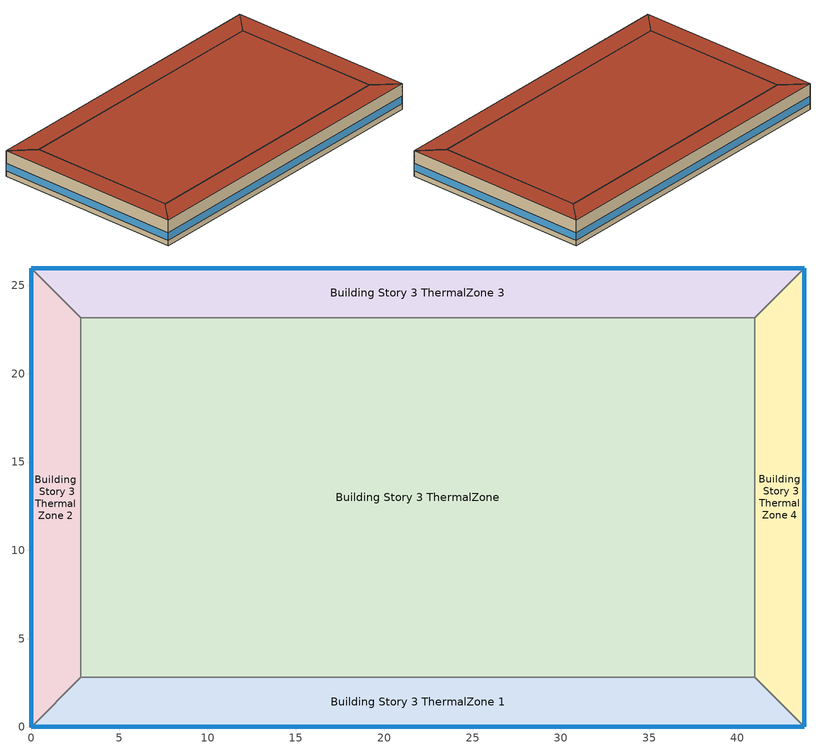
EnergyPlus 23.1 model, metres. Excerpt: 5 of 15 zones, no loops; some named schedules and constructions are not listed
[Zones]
Building Story 3 ThermalZone
 floor adiabatic (Typical Interior Ceiling): 40.97,2.83 2.83,2.83 2.83,23.16 40.97,23.16 z7.2
 wall adiabatic (Typical Interior Wall): 2.83,2.83 40.97,2.83 40.97,23.16 2.83,23.16 2.83,2.83 z7.2:10.8
 roof outside (Typical IEAD Roof R-31.25): 40.97,23.16 2.83,23.16 2.83,2.83 40.97,2.83 z10.8
Building Story 3 ThermalZone 1
 floor adiabatic (Typical Interior Ceiling): 43.79,0 0,0 2.83,2.83 40.97,2.83 z7.2
 wall outside (Typical Insulated Steel Framed Exterior Wall R-20.41): 0,0 43.79,0 z7.2:10.8
 wall adiabatic (Typical Interior Wall): 43.79,0 40.97,2.83 2.83,2.83 0,0 z7.2:10.8
 window (U 0.48 SHGC 0.40 Dbl Ref-D Clr 6mm/13mm): 0.03,0 43.77,0 z7.96:9.04
 roof outside (Typical IEAD Roof R-31.25): 40.97,2.83 2.83,2.83 0,0 43.79,0 z10.8
Building Story 3 ThermalZone 2
 floor adiabatic (Typical Interior Ceiling): 0,0 0,25.99 2.83,23.16 2.83,2.83 z7.2
 wall outside (Typical Insulated Steel Framed Exterior Wall R-20.41): 0,25.99 0,0 z7.2:10.8
 wall adiabatic (Typical Interior Wall): 0,0 2.83,2.83 2.83,23.16 0,25.99 z7.2:10.8
 window (U 0.48 SHGC 0.40 Dbl Ref-D Clr 6mm/13mm): 0,25.96 0,0.03 z7.96:9.04
 roof outside (Typical IEAD Roof R-31.25): 2.83,2.83 2.83,23.16 0,25.99 0,0 z10.8
Building Story 3 ThermalZone 3
 floor adiabatic (Typical Interior Ceiling): 0,25.99 43.79,25.99 40.97,23.16 2.83,23.16 z7.2
 wall outside (Typical Insulated Steel Framed Exterior Wall R-20.41): 43.79,25.99 0,25.99 z7.2:10.8
 wall adiabatic (Typical Interior Wall): 0,25.99 2.83,23.16 40.97,23.16 43.79,25.99 z7.2:10.8
 window (U 0.48 SHGC 0.40 Dbl Ref-D Clr 6mm/13mm): 43.77,25.99 0.03,25.99 z7.96:9.04
 roof outside (Typical IEAD Roof R-31.25): 2.83,23.16 40.97,23.16 43.79,25.99 0,25.99 z10.8
Building Story 3 ThermalZone 4
 floor adiabatic (Typical Interior Ceiling): 43.79,25.99 43.79,0 40.97,2.83 40.97,23.16 z7.2
 wall outside (Typical Insulated Steel Framed Exterior Wall R-20.41): 43.79,0 43.79,25.99 z7.2:10.8
 wall adiabatic (Typical Interior Wall): 43.79,25.99 40.97,23.16 40.97,2.83 43.79,0 z7.2:10.8
 window (U 0.48 SHGC 0.40 Dbl Ref-D Clr 6mm/13mm): 43.79,0.03 43.79,25.96 z7.96:9.04
 roof outside (Typical IEAD Roof R-31.25): 40.97,23.16 40.97,2.83 43.79,0 43.79,25.99 z10.8
[Schedule:Week:Daily]
SchoolSecondary BLDG_LIGHT_LOBBYFLR1_SCH_2013 Week Rule - Jan2-Jun25: SchoolSecondary BLDG_LIGHT_LOBBYFLR1_SCH_2013 Wknd Day, SchoolSecondary BLDG_LIGHT_LOBBYFLR1_SCH_2013 Wkdy Day, SchoolSecondary BLDG_LIGHT_LOBBYFLR1_SCH_2013 Wkdy Day, SchoolSecondary BLDG_LIGHT_LOBBYFLR1_SCH_2013 Wkdy Day, SchoolSecondary BLDG_LIGHT_LOBBYFLR1_SCH_2013 Wkdy Day, SchoolSecondary BLDG_LIGHT_LOBBYFLR1_SCH_2013 Wkdy Day, SchoolSecondary BLDG_LIGHT_LOBBYFLR1_SCH_2013 Wknd Day, SchoolSecondary BLDG_LIGHT_LOBBYFLR1_SCH_2013 Default, SchoolSecondary BLDG_LIGHT_LOBBYFLR1_SCH_2013 Summer Design Day, SchoolSecondary BLDG_LIGHT_LOBBYFLR1_SCH_2013 Winter Design Day, SchoolSecondary BLDG_LIGHT_LOBBYFLR1_SCH_2013 Default, SchoolSecondary BLDG_LIGHT_LOBBYFLR1_SCH_2013 Default
SchoolSecondary BLDG_LIGHT_LOBBYFLR1_SCH_2013 Week Rule - Jun26-Jul2: SchoolSecondary BLDG_LIGHT_LOBBYFLR1_SCH_2013 Wknd Day, SchoolSecondary BLDG_LIGHT_LOBBYFLR1_SCH_2013 Wkdy Day, SchoolSecondary BLDG_LIGHT_LOBBYFLR1_SCH_2013 Wkdy Day, SchoolSecondary BLDG_LIGHT_LOBBYFLR1_SCH_2013 Wkdy Day, SchoolSecondary BLDG_LIGHT_LOBBYFLR1_SCH_2013 Wkdy Day, SchoolSecondary BLDG_LIGHT_LOBBYFLR1_SCH_2013 Wkdy Day 1, SchoolSecondary BLDG_LIGHT_LOBBYFLR1_SCH_2013 Wknd Day 1, SchoolSecondary BLDG_LIGHT_LOBBYFLR1_SCH_2013 Default, SchoolSecondary BLDG_LIGHT_LOBBYFLR1_SCH_2013 Summer Design Day, SchoolSecondary BLDG_LIGHT_LOBBYFLR1_SCH_2013 Winter Design Day, SchoolSecondary BLDG_LIGHT_LOBBYFLR1_SCH_2013 Default, SchoolSecondary BLDG_LIGHT_LOBBYFLR1_SCH_2013 Default
SchoolSecondary BLDG_LIGHT_LOBBYFLR1_SCH_2013 Week Rule - Jul3-Aug27: SchoolSecondary BLDG_LIGHT_LOBBYFLR1_SCH_2013 Wknd Day 1, SchoolSecondary BLDG_LIGHT_LOBBYFLR1_SCH_2013 Wkdy Day 1, SchoolSecondary BLDG_LIGHT_LOBBYFLR1_SCH_2013 Wkdy Day 1, SchoolSecondary BLDG_LIGHT_LOBBYFLR1_SCH_2013 Wkdy Day 1, SchoolSecondary BLDG_LIGHT_LOBBYFLR1_SCH_2013 Wkdy Day 1, SchoolSecondary BLDG_LIGHT_LOBBYFLR1_SCH_2013 Wkdy Day 1, SchoolSecondary BLDG_LIGHT_LOBBYFLR1_SCH_2013 Wknd Day 1, SchoolSecondary BLDG_LIGHT_LOBBYFLR1_SCH_2013 Default, SchoolSecondary BLDG_LIGHT_LOBBYFLR1_SCH_2013 Summer Design Day, SchoolSecondary BLDG_LIGHT_LOBBYFLR1_SCH_2013 Winter Design Day, SchoolSecondary BLDG_LIGHT_LOBBYFLR1_SCH_2013 Default, SchoolSecondary BLDG_LIGHT_LOBBYFLR1_SCH_2013 Default
SchoolSecondary BLDG_LIGHT_LOBBYFLR1_SCH_2013 Week Rule - Aug28-Sep3: SchoolSecondary BLDG_LIGHT_LOBBYFLR1_SCH_2013 Wknd Day 1, SchoolSecondary BLDG_LIGHT_LOBBYFLR1_SCH_2013 Wkdy Day 1, SchoolSecondary BLDG_LIGHT_LOBBYFLR1_SCH_2013 Wkdy Day 1, SchoolSecondary BLDG_LIGHT_LOBBYFLR1_SCH_2013 Wkdy Day 1, SchoolSecondary BLDG_LIGHT_LOBBYFLR1_SCH_2013 Wkdy Day 2, SchoolSecondary BLDG_LIGHT_LOBBYFLR1_SCH_2013 Wkdy Day 2, SchoolSecondary BLDG_LIGHT_LOBBYFLR1_SCH_2013 Default, SchoolSecondary BLDG_LIGHT_LOBBYFLR1_SCH_2013 Default, SchoolSecondary BLDG_LIGHT_LOBBYFLR1_SCH_2013 Summer Design Day, SchoolSecondary BLDG_LIGHT_LOBBYFLR1_SCH_2013 Winter Design Day, SchoolSecondary BLDG_LIGHT_LOBBYFLR1_SCH_2013 Default, SchoolSecondary BLDG_LIGHT_LOBBYFLR1_SCH_2013 Default
SchoolSecondary BLDG_LIGHT_LOBBYFLR1_SCH_2013 Week Rule - Sep4-Dec31: SchoolSecondary BLDG_LIGHT_LOBBYFLR1_SCH_2013 Default, SchoolSecondary BLDG_LIGHT_LOBBYFLR1_SCH_2013 Wkdy Day 2, SchoolSecondary BLDG_LIGHT_LOBBYFLR1_SCH_2013 Wkdy Day 2, SchoolSecondary BLDG_LIGHT_LOBBYFLR1_SCH_2013 Wkdy Day 2, SchoolSecondary BLDG_LIGHT_LOBBYFLR1_SCH_2013 Wkdy Day 2, SchoolSecondary BLDG_LIGHT_LOBBYFLR1_SCH_2013 Wkdy Day 2, SchoolSecondary BLDG_LIGHT_LOBBYFLR1_SCH_2013 Default, SchoolSecondary BLDG_LIGHT_LOBBYFLR1_SCH_2013 Default, SchoolSecondary BLDG_LIGHT_LOBBYFLR1_SCH_2013 Summer Design Day, SchoolSecondary BLDG_LIGHT_LOBBYFLR1_SCH_2013 Winter Design Day, SchoolSecondary BLDG_LIGHT_LOBBYFLR1_SCH_2013 Default, SchoolSecondary BLDG_LIGHT_LOBBYFLR1_SCH_2013 Default
SchoolSecondary BLDG_LIGHT_MECHANICAL_SCH_2013 Week Rule - Jan1-Jan1: SchoolSecondary BLDG_LIGHT_MECHANICAL_SCH_2013 Wknd Day, SchoolSecondary BLDG_LIGHT_MECHANICAL_SCH_2013 Wknd Day, SchoolSecondary BLDG_LIGHT_MECHANICAL_SCH_2013 Wknd Day, SchoolSecondary BLDG_LIGHT_MECHANICAL_SCH_2013 Wknd Day, SchoolSecondary BLDG_LIGHT_MECHANICAL_SCH_2013 Wknd Day, SchoolSecondary BLDG_LIGHT_MECHANICAL_SCH_2013 Wknd Day, SchoolSecondary BLDG_LIGHT_MECHANICAL_SCH_2013 Wknd Day, SchoolSecondary BLDG_LIGHT_MECHANICAL_SCH_2013 Default, SchoolSecondary BLDG_LIGHT_MECHANICAL_SCH_2013 Summer Design Day, SchoolSecondary BLDG_LIGHT_MECHANICAL_SCH_2013 Winter Design Day, SchoolSecondary BLDG_LIGHT_MECHANICAL_SCH_2013 Default, SchoolSecondary BLDG_LIGHT_MECHANICAL_SCH_2013 Default
SchoolSecondary BLDG_LIGHT_MECHANICAL_SCH_2013 Week Rule - Jan2-Jun25: SchoolSecondary BLDG_LIGHT_MECHANICAL_SCH_2013 Wknd Day, SchoolSecondary BLDG_LIGHT_MECHANICAL_SCH_2013 Wkdy Day, SchoolSecondary BLDG_LIGHT_MECHANICAL_SCH_2013 Wkdy Day, SchoolSecondary BLDG_LIGHT_MECHANICAL_SCH_2013 Wkdy Day, SchoolSecondary BLDG_LIGHT_MECHANICAL_SCH_2013 Wkdy Day, SchoolSecondary BLDG_LIGHT_MECHANICAL_SCH_2013 Wkdy Day, SchoolSecondary BLDG_LIGHT_MECHANICAL_SCH_2013 Wknd Day, SchoolSecondary BLDG_LIGHT_MECHANICAL_SCH_2013 Default, SchoolSecondary BLDG_LIGHT_MECHANICAL_SCH_2013 Summer Design Day, SchoolSecondary BLDG_LIGHT_MECHANICAL_SCH_2013 Winter Design Day, SchoolSecondary BLDG_LIGHT_MECHANICAL_SCH_2013 Default, SchoolSecondary BLDG_LIGHT_MECHANICAL_SCH_2013 Default
SchoolSecondary BLDG_LIGHT_MECHANICAL_SCH_2013 Week Rule - Jun26-Jul2: SchoolSecondary BLDG_LIGHT_MECHANICAL_SCH_2013 Wknd Day, SchoolSecondary BLDG_LIGHT_MECHANICAL_SCH_2013 Wkdy Day, SchoolSecondary BLDG_LIGHT_MECHANICAL_SCH_2013 Wkdy Day, SchoolSecondary BLDG_LIGHT_MECHANICAL_SCH_2013 Wkdy Day, SchoolSecondary BLDG_LIGHT_MECHANICAL_SCH_2013 Wkdy Day, SchoolSecondary BLDG_LIGHT_MECHANICAL_SCH_2013 Wkdy Day 1, SchoolSecondary BLDG_LIGHT_MECHANICAL_SCH_2013 Wknd Day 1, SchoolSecondary BLDG_LIGHT_MECHANICAL_SCH_2013 Default, SchoolSecondary BLDG_LIGHT_MECHANICAL_SCH_2013 Summer Design Day, SchoolSecondary BLDG_LIGHT_MECHANICAL_SCH_2013 Winter Design Day, SchoolSecondary BLDG_LIGHT_MECHANICAL_SCH_2013 Default, SchoolSecondary BLDG_LIGHT_MECHANICAL_SCH_2013 Default
SchoolSecondary BLDG_LIGHT_MECHANICAL_SCH_2013 Week Rule - Jul3-Aug27: SchoolSecondary BLDG_LIGHT_MECHANICAL_SCH_2013 Wknd Day 1, SchoolSecondary BLDG_LIGHT_MECHANICAL_SCH_2013 Wkdy Day 1, SchoolSecondary BLDG_LIGHT_MECHANICAL_SCH_2013 Wkdy Day 1, SchoolSecondary BLDG_LIGHT_MECHANICAL_SCH_2013 Wkdy Day 1, SchoolSecondary BLDG_LIGHT_MECHANICAL_SCH_2013 Wkdy Day 1, SchoolSecondary BLDG_LIGHT_MECHANICAL_SCH_2013 Wkdy Day 1, SchoolSecondary BLDG_LIGHT_MECHANICAL_SCH_2013 Wknd Day 1, SchoolSecondary BLDG_LIGHT_MECHANICAL_SCH_2013 Default, SchoolSecondary BLDG_LIGHT_MECHANICAL_SCH_2013 Summer Design Day, SchoolSecondary BLDG_LIGHT_MECHANICAL_SCH_2013 Winter Design Day, SchoolSecondary BLDG_LIGHT_MECHANICAL_SCH_2013 Default, SchoolSecondary BLDG_LIGHT_MECHANICAL_SCH_2013 Default
SchoolSecondary BLDG_LIGHT_MECHANICAL_SCH_2013 Week Rule - Aug28-Sep3: SchoolSecondary BLDG_LIGHT_MECHANICAL_SCH_2013 Wknd Day 1, SchoolSecondary BLDG_LIGHT_MECHANICAL_SCH_2013 Wkdy Day 1, SchoolSecondary BLDG_LIGHT_MECHANICAL_SCH_2013 Wkdy Day 1, SchoolSecondary BLDG_LIGHT_MECHANICAL_SCH_2013 Wkdy Day 1, SchoolSecondary BLDG_LIGHT_MECHANICAL_SCH_2013 Wkdy Day 2, SchoolSecondary BLDG_LIGHT_MECHANICAL_SCH_2013 Wkdy Day 2, SchoolSecondary BLDG_LIGHT_MECHANICAL_SCH_2013 Default, SchoolSecondary BLDG_LIGHT_MECHANICAL_SCH_2013 Default, SchoolSecondary BLDG_LIGHT_MECHANICAL_SCH_2013 Summer Design Day, SchoolSecondary BLDG_LIGHT_MECHANICAL_SCH_2013 Winter Design Day, SchoolSecondary BLDG_LIGHT_MECHANICAL_SCH_2013 Default, SchoolSecondary BLDG_LIGHT_MECHANICAL_SCH_2013 Default
SchoolSecondary BLDG_LIGHT_MECHANICAL_SCH_2013 Week Rule - Sep4-Dec31: SchoolSecondary BLDG_LIGHT_MECHANICAL_SCH_2013 Default, SchoolSecondary BLDG_LIGHT_MECHANICAL_SCH_2013 Wkdy Day 2, SchoolSecondary BLDG_LIGHT_MECHANICAL_SCH_2013 Wkdy Day 2, SchoolSecondary BLDG_LIGHT_MECHANICAL_SCH_2013 Wkdy Day 2, SchoolSecondary BLDG_LIGHT_MECHANICAL_SCH_2013 Wkdy Day 2, SchoolSecondary BLDG_LIGHT_MECHANICAL_SCH_2013 Wkdy Day 2, SchoolSecondary BLDG_LIGHT_MECHANICAL_SCH_2013 Default, SchoolSecondary BLDG_LIGHT_MECHANICAL_SCH_2013 Default, SchoolSecondary BLDG_LIGHT_MECHANICAL_SCH_2013 Summer Design Day, SchoolSecondary BLDG_LIGHT_MECHANICAL_SCH_2013 Winter Design Day, SchoolSecondary BLDG_LIGHT_MECHANICAL_SCH_2013 Default, SchoolSecondary BLDG_LIGHT_MECHANICAL_SCH_2013 Default
SchoolSecondary BLDG_LIGHT_OFFICE_SCH_2013 Week Rule - Jan1-Jan1: SchoolSecondary BLDG_LIGHT_OFFICE_SCH_2013 Wknd Day, SchoolSecondary BLDG_LIGHT_OFFICE_SCH_2013 Wknd Day, SchoolSecondary BLDG_LIGHT_OFFICE_SCH_2013 Wknd Day, SchoolSecondary BLDG_LIGHT_OFFICE_SCH_2013 Wknd Day, SchoolSecondary BLDG_LIGHT_OFFICE_SCH_2013 Wknd Day, SchoolSecondary BLDG_LIGHT_OFFICE_SCH_2013 Wknd Day, SchoolSecondary BLDG_LIGHT_OFFICE_SCH_2013 Wknd Day, SchoolSecondary BLDG_LIGHT_OFFICE_SCH_2013 Default, SchoolSecondary BLDG_LIGHT_OFFICE_SCH_2013 Summer Design Day, SchoolSecondary BLDG_LIGHT_OFFICE_SCH_2013 Winter Design Day, SchoolSecondary BLDG_LIGHT_OFFICE_SCH_2013 Default, SchoolSecondary BLDG_LIGHT_OFFICE_SCH_2013 Default
SchoolSecondary BLDG_LIGHT_OFFICE_SCH_2013 Week Rule - Jan2-Jun25: SchoolSecondary BLDG_LIGHT_OFFICE_SCH_2013 Wknd Day, SchoolSecondary BLDG_LIGHT_OFFICE_SCH_2013 Wkdy Day, SchoolSecondary BLDG_LIGHT_OFFICE_SCH_2013 Wkdy Day, SchoolSecondary BLDG_LIGHT_OFFICE_SCH_2013 Wkdy Day, SchoolSecondary BLDG_LIGHT_OFFICE_SCH_2013 Wkdy Day, SchoolSecondary BLDG_LIGHT_OFFICE_SCH_2013 Wkdy Day, SchoolSecondary BLDG_LIGHT_OFFICE_SCH_2013 Wknd Day, SchoolSecondary BLDG_LIGHT_OFFICE_SCH_2013 Default, SchoolSecondary BLDG_LIGHT_OFFICE_SCH_2013 Summer Design Day, SchoolSecondary BLDG_LIGHT_OFFICE_SCH_2013 Winter Design Day, SchoolSecondary BLDG_LIGHT_OFFICE_SCH_2013 Default, SchoolSecondary BLDG_LIGHT_OFFICE_SCH_2013 Default
SchoolSecondary BLDG_LIGHT_OFFICE_SCH_2013 Week Rule - Jun26-Jul2: SchoolSecondary BLDG_LIGHT_OFFICE_SCH_2013 Wknd Day, SchoolSecondary BLDG_LIGHT_OFFICE_SCH_2013 Wkdy Day, SchoolSecondary BLDG_LIGHT_OFFICE_SCH_2013 Wkdy Day, SchoolSecondary BLDG_LIGHT_OFFICE_SCH_2013 Wkdy Day, SchoolSecondary BLDG_LIGHT_OFFICE_SCH_2013 Wkdy Day, SchoolSecondary BLDG_LIGHT_OFFICE_SCH_2013 Wkdy Day 1, SchoolSecondary BLDG_LIGHT_OFFICE_SCH_2013 Wknd Day 1, SchoolSecondary BLDG_LIGHT_OFFICE_SCH_2013 Default, SchoolSecondary BLDG_LIGHT_OFFICE_SCH_2013 Summer Design Day, SchoolSecondary BLDG_LIGHT_OFFICE_SCH_2013 Winter Design Day, SchoolSecondary BLDG_LIGHT_OFFICE_SCH_2013 Default, SchoolSecondary BLDG_LIGHT_OFFICE_SCH_2013 Default
SchoolSecondary BLDG_LIGHT_OFFICE_SCH_2013 Week Rule - Jul3-Aug27: SchoolSecondary BLDG_LIGHT_OFFICE_SCH_2013 Wknd Day 1, SchoolSecondary BLDG_LIGHT_OFFICE_SCH_2013 Wkdy Day 1, SchoolSecondary BLDG_LIGHT_OFFICE_SCH_2013 Wkdy Day 1, SchoolSecondary BLDG_LIGHT_OFFICE_SCH_2013 Wkdy Day 1, SchoolSecondary BLDG_LIGHT_OFFICE_SCH_2013 Wkdy Day 1, SchoolSecondary BLDG_LIGHT_OFFICE_SCH_2013 Wkdy Day 1, SchoolSecondary BLDG_LIGHT_OFFICE_SCH_2013 Wknd Day 1, SchoolSecondary BLDG_LIGHT_OFFICE_SCH_2013 Default, SchoolSecondary BLDG_LIGHT_OFFICE_SCH_2013 Summer Design Day, SchoolSecondary BLDG_LIGHT_OFFICE_SCH_2013 Winter Design Day, SchoolSecondary BLDG_LIGHT_OFFICE_SCH_2013 Default, SchoolSecondary BLDG_LIGHT_OFFICE_SCH_2013 Default
SchoolSecondary BLDG_LIGHT_OFFICE_SCH_2013 Week Rule - Aug28-Sep3: SchoolSecondary BLDG_LIGHT_OFFICE_SCH_2013 Wknd Day 1, SchoolSecondary BLDG_LIGHT_OFFICE_SCH_2013 Wkdy Day 1, SchoolSecondary BLDG_LIGHT_OFFICE_SCH_2013 Wkdy Day 1, SchoolSecondary BLDG_LIGHT_OFFICE_SCH_2013 Wkdy Day 1, SchoolSecondary BLDG_LIGHT_OFFICE_SCH_2013 Wkdy Day 2, SchoolSecondary BLDG_LIGHT_OFFICE_SCH_2013 Wkdy Day 2, SchoolSecondary BLDG_LIGHT_OFFICE_SCH_2013 Default, SchoolSecondary BLDG_LIGHT_OFFICE_SCH_2013 Default, SchoolSecondary BLDG_LIGHT_OFFICE_SCH_2013 Summer Design Day, SchoolSecondary BLDG_LIGHT_OFFICE_SCH_2013 Winter Design Day, SchoolSecondary BLDG_LIGHT_OFFICE_SCH_2013 Default, SchoolSecondary BLDG_LIGHT_OFFICE_SCH_2013 Default
SchoolSecondary BLDG_LIGHT_OFFICE_SCH_2013 Week Rule - Sep4-Dec31: SchoolSecondary BLDG_LIGHT_OFFICE_SCH_2013 Default, SchoolSecondary BLDG_LIGHT_OFFICE_SCH_2013 Wkdy Day 2, SchoolSecondary BLDG_LIGHT_OFFICE_SCH_2013 Wkdy Day 2, SchoolSecondary BLDG_LIGHT_OFFICE_SCH_2013 Wkdy Day 2, SchoolSecondary BLDG_LIGHT_OFFICE_SCH_2013 Wkdy Day 2, SchoolSecondary BLDG_LIGHT_OFFICE_SCH_2013 Wkdy Day 2, SchoolSecondary BLDG_LIGHT_OFFICE_SCH_2013 Default, SchoolSecondary BLDG_LIGHT_OFFICE_SCH_2013 Default, SchoolSecondary BLDG_LIGHT_OFFICE_SCH_2013 Summer Design Day, SchoolSecondary BLDG_LIGHT_OFFICE_SCH_2013 Winter Design Day, SchoolSecondary BLDG_LIGHT_OFFICE_SCH_2013 Default, SchoolSecondary BLDG_LIGHT_OFFICE_SCH_2013 Default
SchoolSecondary BLDG_LIGHT_BATH_SCH_2013 Week Rule - Jan1-Jan1: SchoolSecondary BLDG_LIGHT_BATH_SCH_2013 Wknd Day, SchoolSecondary BLDG_LIGHT_BATH_SCH_2013 Wknd Day, SchoolSecondary BLDG_LIGHT_BATH_SCH_2013 Wknd Day, SchoolSecondary BLDG_LIGHT_BATH_SCH_2013 Wknd Day, SchoolSecondary BLDG_LIGHT_BATH_SCH_2013 Wknd Day, SchoolSecondary BLDG_LIGHT_BATH_SCH_2013 Wknd Day, SchoolSecondary BLDG_LIGHT_BATH_SCH_2013 Wknd Day, SchoolSecondary BLDG_LIGHT_BATH_SCH_2013 Default, SchoolSecondary BLDG_LIGHT_BATH_SCH_2013 Summer Design Day, SchoolSecondary BLDG_LIGHT_BATH_SCH_2013 Winter Design Day, SchoolSecondary BLDG_LIGHT_BATH_SCH_2013 Default, SchoolSecondary BLDG_LIGHT_BATH_SCH_2013 Default
SchoolSecondary BLDG_LIGHT_BATH_SCH_2013 Week Rule - Jan2-Jun25: SchoolSecondary BLDG_LIGHT_BATH_SCH_2013 Wknd Day, SchoolSecondary BLDG_LIGHT_BATH_SCH_2013 Wkdy Day, SchoolSecondary BLDG_LIGHT_BATH_SCH_2013 Wkdy Day, SchoolSecondary BLDG_LIGHT_BATH_SCH_2013 Wkdy Day, SchoolSecondary BLDG_LIGHT_BATH_SCH_2013 Wkdy Day, SchoolSecondary BLDG_LIGHT_BATH_SCH_2013 Wkdy Day, SchoolSecondary BLDG_LIGHT_BATH_SCH_2013 Wknd Day, SchoolSecondary BLDG_LIGHT_BATH_SCH_2013 Default, SchoolSecondary BLDG_LIGHT_BATH_SCH_2013 Summer Design Day, SchoolSecondary BLDG_LIGHT_BATH_SCH_2013 Winter Design Day, SchoolSecondary BLDG_LIGHT_BATH_SCH_2013 Default, SchoolSecondary BLDG_LIGHT_BATH_SCH_2013 Default
SchoolSecondary BLDG_LIGHT_BATH_SCH_2013 Week Rule - Jun26-Jul2: SchoolSecondary BLDG_LIGHT_BATH_SCH_2013 Wknd Day, SchoolSecondary BLDG_LIGHT_BATH_SCH_2013 Wkdy Day, SchoolSecondary BLDG_LIGHT_BATH_SCH_2013 Wkdy Day, SchoolSecondary BLDG_LIGHT_BATH_SCH_2013 Wkdy Day, SchoolSecondary BLDG_LIGHT_BATH_SCH_2013 Wkdy Day, SchoolSecondary BLDG_LIGHT_BATH_SCH_2013 Wkdy Day 1, SchoolSecondary BLDG_LIGHT_BATH_SCH_2013 Wknd Day 1, SchoolSecondary BLDG_LIGHT_BATH_SCH_2013 Default, SchoolSecondary BLDG_LIGHT_BATH_SCH_2013 Summer Design Day, SchoolSecondary BLDG_LIGHT_BATH_SCH_2013 Winter Design Day, SchoolSecondary BLDG_LIGHT_BATH_SCH_2013 Default, SchoolSecondary BLDG_LIGHT_BATH_SCH_2013 Default
SchoolSecondary BLDG_LIGHT_BATH_SCH_2013 Week Rule - Jul3-Aug27: SchoolSecondary BLDG_LIGHT_BATH_SCH_2013 Wknd Day 1, SchoolSecondary BLDG_LIGHT_BATH_SCH_2013 Wkdy Day 1, SchoolSecondary BLDG_LIGHT_BATH_SCH_2013 Wkdy Day 1, SchoolSecondary BLDG_LIGHT_BATH_SCH_2013 Wkdy Day 1, SchoolSecondary BLDG_LIGHT_BATH_SCH_2013 Wkdy Day 1, SchoolSecondary BLDG_LIGHT_BATH_SCH_2013 Wkdy Day 1, SchoolSecondary BLDG_LIGHT_BATH_SCH_2013 Wknd Day 1, SchoolSecondary BLDG_LIGHT_BATH_SCH_2013 Default, SchoolSecondary BLDG_LIGHT_BATH_SCH_2013 Summer Design Day, SchoolSecondary BLDG_LIGHT_BATH_SCH_2013 Winter Design Day, SchoolSecondary BLDG_LIGHT_BATH_SCH_2013 Default, SchoolSecondary BLDG_LIGHT_BATH_SCH_2013 Default
SchoolSecondary BLDG_LIGHT_BATH_SCH_2013 Week Rule - Aug28-Sep3: SchoolSecondary BLDG_LIGHT_BATH_SCH_2013 Wknd Day 1, SchoolSecondary BLDG_LIGHT_BATH_SCH_2013 Wkdy Day 1, SchoolSecondary BLDG_LIGHT_BATH_SCH_2013 Wkdy Day 1, SchoolSecondary BLDG_LIGHT_BATH_SCH_2013 Wkdy Day 1, SchoolSecondary BLDG_LIGHT_BATH_SCH_2013 Wkdy Day 2, SchoolSecondary BLDG_LIGHT_BATH_SCH_2013 Wkdy Day 2, SchoolSecondary BLDG_LIGHT_BATH_SCH_2013 Default, SchoolSecondary BLDG_LIGHT_BATH_SCH_2013 Default, SchoolSecondary BLDG_LIGHT_BATH_SCH_2013 Summer Design Day, SchoolSecondary BLDG_LIGHT_BATH_SCH_2013 Winter Design Day, SchoolSecondary BLDG_LIGHT_BATH_SCH_2013 Default, SchoolSecondary BLDG_LIGHT_BATH_SCH_2013 Default
SchoolSecondary BLDG_LIGHT_BATH_SCH_2013 Week Rule - Sep4-Dec31: SchoolSecondary BLDG_LIGHT_BATH_SCH_2013 Default, SchoolSecondary BLDG_LIGHT_BATH_SCH_2013 Wkdy Day 2, SchoolSecondary BLDG_LIGHT_BATH_SCH_2013 Wkdy Day 2, SchoolSecondary BLDG_LIGHT_BATH_SCH_2013 Wkdy Day 2, SchoolSecondary BLDG_LIGHT_BATH_SCH_2013 Wkdy Day 2, SchoolSecondary BLDG_LIGHT_BATH_SCH_2013 Wkdy Day 2, SchoolSecondary BLDG_LIGHT_BATH_SCH_2013 Default, SchoolSecondary BLDG_LIGHT_BATH_SCH_2013 Default, SchoolSecondary BLDG_LIGHT_BATH_SCH_2013 Summer Design Day, SchoolSecondary BLDG_LIGHT_BATH_SCH_2013 Winter Design Day, SchoolSecondary BLDG_LIGHT_BATH_SCH_2013 Default, SchoolSecondary BLDG_LIGHT_BATH_SCH_2013 Default
SchoolSecondary BLDG_OCC_SCH_Auditorium Week Rule - Jan1-Jan1: SchoolSecondary BLDG_OCC_SCH_Auditorium Wknd Day, SchoolSecondary BLDG_OCC_SCH_Auditorium Wknd Day, SchoolSecondary BLDG_OCC_SCH_Auditorium Wknd Day, SchoolSecondary BLDG_OCC_SCH_Auditorium Wknd Day, SchoolSecondary BLDG_OCC_SCH_Auditorium Wknd Day, SchoolSecondary BLDG_OCC_SCH_Auditorium Wknd Day, SchoolSecondary BLDG_OCC_SCH_Auditorium Wknd Day, SchoolSecondary BLDG_OCC_SCH_Auditorium Default, SchoolSecondary BLDG_OCC_SCH_Auditorium Summer Design Day, SchoolSecondary BLDG_OCC_SCH_Auditorium Winter Design Day, SchoolSecondary BLDG_OCC_SCH_Auditorium Default, SchoolSecondary BLDG_OCC_SCH_Auditorium Default
SchoolSecondary BLDG_OCC_SCH_Auditorium Week Rule - Jan2-Jun25: SchoolSecondary BLDG_OCC_SCH_Auditorium Wknd Day, SchoolSecondary BLDG_OCC_SCH_Auditorium Wkdy|SmrDsn Day, SchoolSecondary BLDG_OCC_SCH_Auditorium Wkdy|SmrDsn Day, SchoolSecondary BLDG_OCC_SCH_Auditorium Wkdy|SmrDsn Day, SchoolSecondary BLDG_OCC_SCH_Auditorium Wkdy|SmrDsn Day, SchoolSecondary BLDG_OCC_SCH_Auditorium Wkdy|SmrDsn Day, SchoolSecondary BLDG_OCC_SCH_Auditorium Wknd Day, SchoolSecondary BLDG_OCC_SCH_Auditorium Default, SchoolSecondary BLDG_OCC_SCH_Auditorium Summer Design Day, SchoolSecondary BLDG_OCC_SCH_Auditorium Winter Design Day, SchoolSecondary BLDG_OCC_SCH_Auditorium Default, SchoolSecondary BLDG_OCC_SCH_Auditorium Default
SchoolSecondary BLDG_OCC_SCH_Auditorium Week Rule - Jun26-Jul2: SchoolSecondary BLDG_OCC_SCH_Auditorium Wknd Day, SchoolSecondary BLDG_OCC_SCH_Auditorium Wkdy|SmrDsn Day, SchoolSecondary BLDG_OCC_SCH_Auditorium Wkdy|SmrDsn Day, SchoolSecondary BLDG_OCC_SCH_Auditorium Wkdy|SmrDsn Day, SchoolSecondary BLDG_OCC_SCH_Auditorium Wkdy|SmrDsn Day, SchoolSecondary BLDG_OCC_SCH_Auditorium Wkdy|SmrDsn Day 1, SchoolSecondary BLDG_OCC_SCH_Auditorium Wknd Day 1, SchoolSecondary BLDG_OCC_SCH_Auditorium Default, SchoolSecondary BLDG_OCC_SCH_Auditorium Summer Design Day, SchoolSecondary BLDG_OCC_SCH_Auditorium Winter Design Day, SchoolSecondary BLDG_OCC_SCH_Auditorium Default, SchoolSecondary BLDG_OCC_SCH_Auditorium Default
SchoolSecondary BLDG_OCC_SCH_Auditorium Week Rule - Jul3-Aug27: SchoolSecondary BLDG_OCC_SCH_Auditorium Wknd Day 1, SchoolSecondary BLDG_OCC_SCH_Auditorium Wkdy|SmrDsn Day 1, SchoolSecondary BLDG_OCC_SCH_Auditorium Wkdy|SmrDsn Day 1, SchoolSecondary BLDG_OCC_SCH_Auditorium Wkdy|SmrDsn Day 1, SchoolSecondary BLDG_OCC_SCH_Auditorium Wkdy|SmrDsn Day 1, SchoolSecondary BLDG_OCC_SCH_Auditorium Wkdy|SmrDsn Day 1, SchoolSecondary BLDG_OCC_SCH_Auditorium Wknd Day 1, SchoolSecondary BLDG_OCC_SCH_Auditorium Default, SchoolSecondary BLDG_OCC_SCH_Auditorium Summer Design Day, SchoolSecondary BLDG_OCC_SCH_Auditorium Winter Design Day, SchoolSecondary BLDG_OCC_SCH_Auditorium Default, SchoolSecondary BLDG_OCC_SCH_Auditorium Default
SchoolSecondary BLDG_OCC_SCH_Auditorium Week Rule - Aug28-Sep3: SchoolSecondary BLDG_OCC_SCH_Auditorium Wknd Day 1, SchoolSecondary BLDG_OCC_SCH_Auditorium Wkdy|SmrDsn Day 1, SchoolSecondary BLDG_OCC_SCH_Auditorium Wkdy|SmrDsn Day 1, SchoolSecondary BLDG_OCC_SCH_Auditorium Wkdy|SmrDsn Day 1, SchoolSecondary BLDG_OCC_SCH_Auditorium Wkdy|SmrDsn Day 2, SchoolSecondary BLDG_OCC_SCH_Auditorium Wkdy|SmrDsn Day 2, SchoolSecondary BLDG_OCC_SCH_Auditorium Default, SchoolSecondary BLDG_OCC_SCH_Auditorium Default, SchoolSecondary BLDG_OCC_SCH_Auditorium Summer Design Day, SchoolSecondary BLDG_OCC_SCH_Auditorium Winter Design Day, SchoolSecondary BLDG_OCC_SCH_Auditorium Default, SchoolSecondary BLDG_OCC_SCH_Auditorium Default
SchoolSecondary BLDG_OCC_SCH_Auditorium Week Rule - Sep4-Dec31: SchoolSecondary BLDG_OCC_SCH_Auditorium Default, SchoolSecondary BLDG_OCC_SCH_Auditorium Wkdy|SmrDsn Day 2, SchoolSecondary BLDG_OCC_SCH_Auditorium Wkdy|SmrDsn Day 2, SchoolSecondary BLDG_OCC_SCH_Auditorium Wkdy|SmrDsn Day 2, SchoolSecondary BLDG_OCC_SCH_Auditorium Wkdy|SmrDsn Day 2, SchoolSecondary BLDG_OCC_SCH_Auditorium Wkdy|SmrDsn Day 2, SchoolSecondary BLDG_OCC_SCH_Auditorium Default, SchoolSecondary BLDG_OCC_SCH_Auditorium Default, SchoolSecondary BLDG_OCC_SCH_Auditorium Summer Design Day, SchoolSecondary BLDG_OCC_SCH_Auditorium Winter Design Day, SchoolSecondary BLDG_OCC_SCH_Auditorium Default, SchoolSecondary BLDG_OCC_SCH_Auditorium Default
SchoolSecondary ACTIVITY_SCH Week Rule - Jan1-Dec31: SchoolSecondary ACTIVITY_SCH Default, SchoolSecondary ACTIVITY_SCH Default, SchoolSecondary ACTIVITY_SCH Default, SchoolSecondary ACTIVITY_SCH Default, SchoolSecondary ACTIVITY_SCH Default, SchoolSecondary ACTIVITY_SCH Default, SchoolSecondary ACTIVITY_SCH Default, SchoolSecondary ACTIVITY_SCH Default, SchoolSecondary ACTIVITY_SCH Summer Design Day, SchoolSecondary ACTIVITY_SCH Winter Design Day, SchoolSecondary ACTIVITY_SCH Default, SchoolSecondary ACTIVITY_SCH Default
SchoolSecondary BLDG_OCC_SCH_Cafeteria Week Rule - Jan1-Jan1: SchoolSecondary BLDG_OCC_SCH_Cafeteria Wknd Day, SchoolSecondary BLDG_OCC_SCH_Cafeteria Wknd Day, SchoolSecondary BLDG_OCC_SCH_Cafeteria Wknd Day, SchoolSecondary BLDG_OCC_SCH_Cafeteria Wknd Day, SchoolSecondary BLDG_OCC_SCH_Cafeteria Wknd Day, SchoolSecondary BLDG_OCC_SCH_Cafeteria Wknd Day, SchoolSecondary BLDG_OCC_SCH_Cafeteria Wknd Day, SchoolSecondary BLDG_OCC_SCH_Cafeteria Default, SchoolSecondary BLDG_OCC_SCH_Cafeteria Summer Design Day, SchoolSecondary BLDG_OCC_SCH_Cafeteria Winter Design Day, SchoolSecondary BLDG_OCC_SCH_Cafeteria Default, SchoolSecondary BLDG_OCC_SCH_Cafeteria Default
SchoolSecondary BLDG_OCC_SCH_Cafeteria Week Rule - Jan2-Jun25: SchoolSecondary BLDG_OCC_SCH_Cafeteria Wknd Day, SchoolSecondary BLDG_OCC_SCH_Cafeteria Wkdy|SmrDsn Day, SchoolSecondary BLDG_OCC_SCH_Cafeteria Wkdy|SmrDsn Day, SchoolSecondary BLDG_OCC_SCH_Cafeteria Wkdy|SmrDsn Day, SchoolSecondary BLDG_OCC_SCH_Cafeteria Wkdy|SmrDsn Day, SchoolSecondary BLDG_OCC_SCH_Cafeteria Wkdy|SmrDsn Day, SchoolSecondary BLDG_OCC_SCH_Cafeteria Wknd Day, SchoolSecondary BLDG_OCC_SCH_Cafeteria Default, SchoolSecondary BLDG_OCC_SCH_Cafeteria Summer Design Day, SchoolSecondary BLDG_OCC_SCH_Cafeteria Winter Design Day, SchoolSecondary BLDG_OCC_SCH_Cafeteria Default, SchoolSecondary BLDG_OCC_SCH_Cafeteria Default
SchoolSecondary BLDG_OCC_SCH_Cafeteria Week Rule - Jun26-Jul2: SchoolSecondary BLDG_OCC_SCH_Cafeteria Wknd Day, SchoolSecondary BLDG_OCC_SCH_Cafeteria Wkdy|SmrDsn Day, SchoolSecondary BLDG_OCC_SCH_Cafeteria Wkdy|SmrDsn Day, SchoolSecondary BLDG_OCC_SCH_Cafeteria Wkdy|SmrDsn Day, SchoolSecondary BLDG_OCC_SCH_Cafeteria Wkdy|SmrDsn Day, SchoolSecondary BLDG_OCC_SCH_Cafeteria Wkdy|SmrDsn Day 1, SchoolSecondary BLDG_OCC_SCH_Cafeteria Wknd Day 1, SchoolSecondary BLDG_OCC_SCH_Cafeteria Default, SchoolSecondary BLDG_OCC_SCH_Cafeteria Summer Design Day, SchoolSecondary BLDG_OCC_SCH_Cafeteria Winter Design Day, SchoolSecondary BLDG_OCC_SCH_Cafeteria Default, SchoolSecondary BLDG_OCC_SCH_Cafeteria Default
SchoolSecondary BLDG_OCC_SCH_Cafeteria Week Rule - Jul3-Aug27: SchoolSecondary BLDG_OCC_SCH_Cafeteria Wknd Day 1, SchoolSecondary BLDG_OCC_SCH_Cafeteria Wkdy|SmrDsn Day 1, SchoolSecondary BLDG_OCC_SCH_Cafeteria Wkdy|SmrDsn Day 1, SchoolSecondary BLDG_OCC_SCH_Cafeteria Wkdy|SmrDsn Day 1, SchoolSecondary BLDG_OCC_SCH_Cafeteria Wkdy|SmrDsn Day 1, SchoolSecondary BLDG_OCC_SCH_Cafeteria Wkdy|SmrDsn Day 1, SchoolSecondary BLDG_OCC_SCH_Cafeteria Wknd Day 1, SchoolSecondary BLDG_OCC_SCH_Cafeteria Default, SchoolSecondary BLDG_OCC_SCH_Cafeteria Summer Design Day, SchoolSecondary BLDG_OCC_SCH_Cafeteria Winter Design Day, SchoolSecondary BLDG_OCC_SCH_Cafeteria Default, SchoolSecondary BLDG_OCC_SCH_Cafeteria Default
SchoolSecondary BLDG_OCC_SCH_Cafeteria Week Rule - Aug28-Sep3: SchoolSecondary BLDG_OCC_SCH_Cafeteria Wknd Day 1, SchoolSecondary BLDG_OCC_SCH_Cafeteria Wkdy|SmrDsn Day 1, SchoolSecondary BLDG_OCC_SCH_Cafeteria Wkdy|SmrDsn Day 1, SchoolSecondary BLDG_OCC_SCH_Cafeteria Wkdy|SmrDsn Day 1, SchoolSecondary BLDG_OCC_SCH_Cafeteria Wkdy|SmrDsn Day 2, SchoolSecondary BLDG_OCC_SCH_Cafeteria Wkdy|SmrDsn Day 2, SchoolSecondary BLDG_OCC_SCH_Cafeteria Default, SchoolSecondary BLDG_OCC_SCH_Cafeteria Default, SchoolSecondary BLDG_OCC_SCH_Cafeteria Summer Design Day, SchoolSecondary BLDG_OCC_SCH_Cafeteria Winter Design Day, SchoolSecondary BLDG_OCC_SCH_Cafeteria Default, SchoolSecondary BLDG_OCC_SCH_Cafeteria Default
SchoolSecondary BLDG_OCC_SCH_Cafeteria Week Rule - Sep4-Dec31: SchoolSecondary BLDG_OCC_SCH_Cafeteria Default, SchoolSecondary BLDG_OCC_SCH_Cafeteria Wkdy|SmrDsn Day 2, SchoolSecondary BLDG_OCC_SCH_Cafeteria Wkdy|SmrDsn Day 2, SchoolSecondary BLDG_OCC_SCH_Cafeteria Wkdy|SmrDsn Day 2, SchoolSecondary BLDG_OCC_SCH_Cafeteria Wkdy|SmrDsn Day 2, SchoolSecondary BLDG_OCC_SCH_Cafeteria Wkdy|SmrDsn Day 2, SchoolSecondary BLDG_OCC_SCH_Cafeteria Default, SchoolSecondary BLDG_OCC_SCH_Cafeteria Default, SchoolSecondary BLDG_OCC_SCH_Cafeteria Summer Design Day, SchoolSecondary BLDG_OCC_SCH_Cafeteria Winter Design Day, SchoolSecondary BLDG_OCC_SCH_Cafeteria Default, SchoolSecondary BLDG_OCC_SCH_Cafeteria Default
SchoolSecondary BLDG_OCC_SCH Week Rule - Jan1-Jan1: SchoolSecondary BLDG_OCC_SCH Wknd Day, SchoolSecondary BLDG_OCC_SCH Wknd Day, SchoolSecondary BLDG_OCC_SCH Wknd Day, SchoolSecondary BLDG_OCC_SCH Wknd Day, SchoolSecondary BLDG_OCC_SCH Wknd Day, SchoolSecondary BLDG_OCC_SCH Wknd Day, SchoolSecondary BLDG_OCC_SCH Wknd Day, SchoolSecondary BLDG_OCC_SCH Default, SchoolSecondary BLDG_OCC_SCH Summer Design Day, SchoolSecondary BLDG_OCC_SCH Winter Design Day, SchoolSecondary BLDG_OCC_SCH Default, SchoolSecondary BLDG_OCC_SCH Default
SchoolSecondary BLDG_OCC_SCH Week Rule - Jan2-Jun11: SchoolSecondary BLDG_OCC_SCH Wknd Day, SchoolSecondary BLDG_OCC_SCH Wkdy|SmrDsn Day, SchoolSecondary BLDG_OCC_SCH Wkdy|SmrDsn Day, SchoolSecondary BLDG_OCC_SCH Wkdy|SmrDsn Day, SchoolSecondary BLDG_OCC_SCH Wkdy|SmrDsn Day, SchoolSecondary BLDG_OCC_SCH Wkdy|SmrDsn Day, SchoolSecondary BLDG_OCC_SCH Wknd Day, SchoolSecondary BLDG_OCC_SCH Default, SchoolSecondary BLDG_OCC_SCH Summer Design Day, SchoolSecondary BLDG_OCC_SCH Winter Design Day, SchoolSecondary BLDG_OCC_SCH Default, SchoolSecondary BLDG_OCC_SCH Default
SchoolSecondary BLDG_OCC_SCH Week Rule - Jun12-Jun18: SchoolSecondary BLDG_OCC_SCH Wknd Day, SchoolSecondary BLDG_OCC_SCH Wkdy|SmrDsn Day, SchoolSecondary BLDG_OCC_SCH Wkdy|SmrDsn Day, SchoolSecondary BLDG_OCC_SCH Wkdy|SmrDsn Day, SchoolSecondary BLDG_OCC_SCH Wkdy|SmrDsn Day 1, SchoolSecondary BLDG_OCC_SCH Wkdy|SmrDsn Day 1, SchoolSecondary BLDG_OCC_SCH Wknd Day 1, SchoolSecondary BLDG_OCC_SCH Default, SchoolSecondary BLDG_OCC_SCH Summer Design Day, SchoolSecondary BLDG_OCC_SCH Winter Design Day, SchoolSecondary BLDG_OCC_SCH Default, SchoolSecondary BLDG_OCC_SCH Default
SchoolSecondary BLDG_OCC_SCH Week Rule - Jun19-Sep10: SchoolSecondary BLDG_OCC_SCH Wknd Day 1, SchoolSecondary BLDG_OCC_SCH Wkdy|SmrDsn Day 1, SchoolSecondary BLDG_OCC_SCH Wkdy|SmrDsn Day 1, SchoolSecondary BLDG_OCC_SCH Wkdy|SmrDsn Day 1, SchoolSecondary BLDG_OCC_SCH Wkdy|SmrDsn Day 1, SchoolSecondary BLDG_OCC_SCH Wkdy|SmrDsn Day 1, SchoolSecondary BLDG_OCC_SCH Wknd Day 1, SchoolSecondary BLDG_OCC_SCH Default, SchoolSecondary BLDG_OCC_SCH Summer Design Day, SchoolSecondary BLDG_OCC_SCH Winter Design Day, SchoolSecondary BLDG_OCC_SCH Default, SchoolSecondary BLDG_OCC_SCH Default
SchoolSecondary BLDG_OCC_SCH Week Rule - Sep11-Sep17: SchoolSecondary BLDG_OCC_SCH Wknd Day 1, SchoolSecondary BLDG_OCC_SCH Wkdy|SmrDsn Day 1, SchoolSecondary BLDG_OCC_SCH Wkdy|SmrDsn Day 1, SchoolSecondary BLDG_OCC_SCH Wkdy|SmrDsn Day 1, SchoolSecondary BLDG_OCC_SCH Wkdy|SmrDsn Day 1, SchoolSecondary BLDG_OCC_SCH Wkdy|SmrDsn Day 2, SchoolSecondary BLDG_OCC_SCH Default, SchoolSecondary BLDG_OCC_SCH Default, SchoolSecondary BLDG_OCC_SCH Summer Design Day, SchoolSecondary BLDG_OCC_SCH Winter Design Day, SchoolSecondary BLDG_OCC_SCH Default, SchoolSecondary BLDG_OCC_SCH Default
SchoolSecondary BLDG_OCC_SCH Week Rule - Sep18-Dec31: SchoolSecondary BLDG_OCC_SCH Default, SchoolSecondary BLDG_OCC_SCH Wkdy|SmrDsn Day 2, SchoolSecondary BLDG_OCC_SCH Wkdy|SmrDsn Day 2, SchoolSecondary BLDG_OCC_SCH Wkdy|SmrDsn Day 2, SchoolSecondary BLDG_OCC_SCH Wkdy|SmrDsn Day 2, SchoolSecondary BLDG_OCC_SCH Wkdy|SmrDsn Day 2, SchoolSecondary BLDG_OCC_SCH Default, SchoolSecondary BLDG_OCC_SCH Default, SchoolSecondary BLDG_OCC_SCH Summer Design Day, SchoolSecondary BLDG_OCC_SCH Winter Design Day, SchoolSecondary BLDG_OCC_SCH Default, SchoolSecondary BLDG_OCC_SCH Default
SchoolSecondary BLDG_OCC_SCH_Extend Week Rule - Jan1-Jan1: SchoolSecondary BLDG_OCC_SCH_Extend Wknd Day, SchoolSecondary BLDG_OCC_SCH_Extend Wknd Day, SchoolSecondary BLDG_OCC_SCH_Extend Wknd Day, SchoolSecondary BLDG_OCC_SCH_Extend Wknd Day, SchoolSecondary BLDG_OCC_SCH_Extend Wknd Day, SchoolSecondary BLDG_OCC_SCH_Extend Wknd Day, SchoolSecondary BLDG_OCC_SCH_Extend Wknd Day, SchoolSecondary BLDG_OCC_SCH_Extend Default, SchoolSecondary BLDG_OCC_SCH_Extend Summer Design Day, SchoolSecondary BLDG_OCC_SCH_Extend Winter Design Day, SchoolSecondary BLDG_OCC_SCH_Extend Default, SchoolSecondary BLDG_OCC_SCH_Extend Default
SchoolSecondary BLDG_OCC_SCH_Extend Week Rule - Jan2-Jun25: SchoolSecondary BLDG_OCC_SCH_Extend Wknd Day, SchoolSecondary BLDG_OCC_SCH_Extend Wkdy|SmrDsn Day, SchoolSecondary BLDG_OCC_SCH_Extend Wkdy|SmrDsn Day, SchoolSecondary BLDG_OCC_SCH_Extend Wkdy|SmrDsn Day, SchoolSecondary BLDG_OCC_SCH_Extend Wkdy|SmrDsn Day, SchoolSecondary BLDG_OCC_SCH_Extend Wkdy|SmrDsn Day, SchoolSecondary BLDG_OCC_SCH_Extend Wknd Day, SchoolSecondary BLDG_OCC_SCH_Extend Default, SchoolSecondary BLDG_OCC_SCH_Extend Summer Design Day, SchoolSecondary BLDG_OCC_SCH_Extend Winter Design Day, SchoolSecondary BLDG_OCC_SCH_Extend Default, SchoolSecondary BLDG_OCC_SCH_Extend Default
SchoolSecondary BLDG_OCC_SCH_Extend Week Rule - Jun26-Jul2: SchoolSecondary BLDG_OCC_SCH_Extend Wknd Day, SchoolSecondary BLDG_OCC_SCH_Extend Wkdy|SmrDsn Day, SchoolSecondary BLDG_OCC_SCH_Extend Wkdy|SmrDsn Day, SchoolSecondary BLDG_OCC_SCH_Extend Wkdy|SmrDsn Day, SchoolSecondary BLDG_OCC_SCH_Extend Wkdy|SmrDsn Day, SchoolSecondary BLDG_OCC_SCH_Extend Wkdy|SmrDsn Day 1, SchoolSecondary BLDG_OCC_SCH_Extend Wknd Day 1, SchoolSecondary BLDG_OCC_SCH_Extend Default, SchoolSecondary BLDG_OCC_SCH_Extend Summer Design Day, SchoolSecondary BLDG_OCC_SCH_Extend Winter Design Day, SchoolSecondary BLDG_OCC_SCH_Extend Default, SchoolSecondary BLDG_OCC_SCH_Extend Default
SchoolSecondary BLDG_OCC_SCH_Extend Week Rule - Jul3-Aug27: SchoolSecondary BLDG_OCC_SCH_Extend Wknd Day 1, SchoolSecondary BLDG_OCC_SCH_Extend Wkdy|SmrDsn Day 1, SchoolSecondary BLDG_OCC_SCH_Extend Wkdy|SmrDsn Day 1, SchoolSecondary BLDG_OCC_SCH_Extend Wkdy|SmrDsn Day 1, SchoolSecondary BLDG_OCC_SCH_Extend Wkdy|SmrDsn Day 1, SchoolSecondary BLDG_OCC_SCH_Extend Wkdy|SmrDsn Day 1, SchoolSecondary BLDG_OCC_SCH_Extend Wknd Day 1, SchoolSecondary BLDG_OCC_SCH_Extend Default, SchoolSecondary BLDG_OCC_SCH_Extend Summer Design Day, SchoolSecondary BLDG_OCC_SCH_Extend Winter Design Day, SchoolSecondary BLDG_OCC_SCH_Extend Default, SchoolSecondary BLDG_OCC_SCH_Extend Default
SchoolSecondary BLDG_OCC_SCH_Extend Week Rule - Aug28-Sep3: SchoolSecondary BLDG_OCC_SCH_Extend Wknd Day 1, SchoolSecondary BLDG_OCC_SCH_Extend Wkdy|SmrDsn Day 1, SchoolSecondary BLDG_OCC_SCH_Extend Wkdy|SmrDsn Day 1, SchoolSecondary BLDG_OCC_SCH_Extend Wkdy|SmrDsn Day 1, SchoolSecondary BLDG_OCC_SCH_Extend Wkdy|SmrDsn Day 2, SchoolSecondary BLDG_OCC_SCH_Extend Wkdy|SmrDsn Day 2, SchoolSecondary BLDG_OCC_SCH_Extend Default, SchoolSecondary BLDG_OCC_SCH_Extend Default, SchoolSecondary BLDG_OCC_SCH_Extend Summer Design Day, SchoolSecondary BLDG_OCC_SCH_Extend Winter Design Day, SchoolSecondary BLDG_OCC_SCH_Extend Default, SchoolSecondary BLDG_OCC_SCH_Extend Default
SchoolSecondary BLDG_OCC_SCH_Extend Week Rule - Sep4-Dec31: SchoolSecondary BLDG_OCC_SCH_Extend Default, SchoolSecondary BLDG_OCC_SCH_Extend Wkdy|SmrDsn Day 2, SchoolSecondary BLDG_OCC_SCH_Extend Wkdy|SmrDsn Day 2, SchoolSecondary BLDG_OCC_SCH_Extend Wkdy|SmrDsn Day 2, SchoolSecondary BLDG_OCC_SCH_Extend Wkdy|SmrDsn Day 2, SchoolSecondary BLDG_OCC_SCH_Extend Wkdy|SmrDsn Day 2, SchoolSecondary BLDG_OCC_SCH_Extend Default, SchoolSecondary BLDG_OCC_SCH_Extend Default, SchoolSecondary BLDG_OCC_SCH_Extend Summer Design Day, SchoolSecondary BLDG_OCC_SCH_Extend Winter Design Day, SchoolSecondary BLDG_OCC_SCH_Extend Default, SchoolSecondary BLDG_OCC_SCH_Extend Default
SchoolSecondary BLDG_OCC_SCH_Gym Week Rule - Jan1-Jan1: SchoolSecondary BLDG_OCC_SCH_Gym Wknd Day, SchoolSecondary BLDG_OCC_SCH_Gym Wknd Day, SchoolSecondary BLDG_OCC_SCH_Gym Wknd Day, SchoolSecondary BLDG_OCC_SCH_Gym Wknd Day, SchoolSecondary BLDG_OCC_SCH_Gym Wknd Day, SchoolSecondary BLDG_OCC_SCH_Gym Wknd Day, SchoolSecondary BLDG_OCC_SCH_Gym Wknd Day, SchoolSecondary BLDG_OCC_SCH_Gym Default, SchoolSecondary BLDG_OCC_SCH_Gym Summer Design Day, SchoolSecondary BLDG_OCC_SCH_Gym Winter Design Day, SchoolSecondary BLDG_OCC_SCH_Gym Default, SchoolSecondary BLDG_OCC_SCH_Gym Default
SchoolSecondary BLDG_OCC_SCH_Gym Week Rule - Jan2-Jun25: SchoolSecondary BLDG_OCC_SCH_Gym Wknd Day, SchoolSecondary BLDG_OCC_SCH_Gym Wkdy|SmrDsn Day, SchoolSecondary BLDG_OCC_SCH_Gym Wkdy|SmrDsn Day, SchoolSecondary BLDG_OCC_SCH_Gym Wkdy|SmrDsn Day, SchoolSecondary BLDG_OCC_SCH_Gym Wkdy|SmrDsn Day, SchoolSecondary BLDG_OCC_SCH_Gym Wkdy|SmrDsn Day, SchoolSecondary BLDG_OCC_SCH_Gym Wknd Day, SchoolSecondary BLDG_OCC_SCH_Gym Default, SchoolSecondary BLDG_OCC_SCH_Gym Summer Design Day, SchoolSecondary BLDG_OCC_SCH_Gym Winter Design Day, SchoolSecondary BLDG_OCC_SCH_Gym Default, SchoolSecondary BLDG_OCC_SCH_Gym Default
SchoolSecondary BLDG_OCC_SCH_Gym Week Rule - Jun26-Jul2: SchoolSecondary BLDG_OCC_SCH_Gym Wknd Day, SchoolSecondary BLDG_OCC_SCH_Gym Wkdy|SmrDsn Day, SchoolSecondary BLDG_OCC_SCH_Gym Wkdy|SmrDsn Day, SchoolSecondary BLDG_OCC_SCH_Gym Wkdy|SmrDsn Day, SchoolSecondary BLDG_OCC_SCH_Gym Wkdy|SmrDsn Day, SchoolSecondary BLDG_OCC_SCH_Gym Wkdy|SmrDsn Day 1, SchoolSecondary BLDG_OCC_SCH_Gym Wknd Day 1, SchoolSecondary BLDG_OCC_SCH_Gym Default, SchoolSecondary BLDG_OCC_SCH_Gym Summer Design Day, SchoolSecondary BLDG_OCC_SCH_Gym Winter Design Day, SchoolSecondary BLDG_OCC_SCH_Gym Default, SchoolSecondary BLDG_OCC_SCH_Gym Default
SchoolSecondary BLDG_OCC_SCH_Gym Week Rule - Jul3-Aug27: SchoolSecondary BLDG_OCC_SCH_Gym Wknd Day 1, SchoolSecondary BLDG_OCC_SCH_Gym Wkdy|SmrDsn Day 1, SchoolSecondary BLDG_OCC_SCH_Gym Wkdy|SmrDsn Day 1, SchoolSecondary BLDG_OCC_SCH_Gym Wkdy|SmrDsn Day 1, SchoolSecondary BLDG_OCC_SCH_Gym Wkdy|SmrDsn Day 1, SchoolSecondary BLDG_OCC_SCH_Gym Wkdy|SmrDsn Day 1, SchoolSecondary BLDG_OCC_SCH_Gym Wknd Day 1, SchoolSecondary BLDG_OCC_SCH_Gym Default, SchoolSecondary BLDG_OCC_SCH_Gym Summer Design Day, SchoolSecondary BLDG_OCC_SCH_Gym Winter Design Day, SchoolSecondary BLDG_OCC_SCH_Gym Default, SchoolSecondary BLDG_OCC_SCH_Gym Default
SchoolSecondary BLDG_OCC_SCH_Gym Week Rule - Aug28-Sep3: SchoolSecondary BLDG_OCC_SCH_Gym Wknd Day 1, SchoolSecondary BLDG_OCC_SCH_Gym Wkdy|SmrDsn Day 1, SchoolSecondary BLDG_OCC_SCH_Gym Wkdy|SmrDsn Day 1, SchoolSecondary BLDG_OCC_SCH_Gym Wkdy|SmrDsn Day 1, SchoolSecondary BLDG_OCC_SCH_Gym Wkdy|SmrDsn Day 2, SchoolSecondary BLDG_OCC_SCH_Gym Wkdy|SmrDsn Day 2, SchoolSecondary BLDG_OCC_SCH_Gym Default, SchoolSecondary BLDG_OCC_SCH_Gym Default, SchoolSecondary BLDG_OCC_SCH_Gym Summer Design Day, SchoolSecondary BLDG_OCC_SCH_Gym Winter Design Day, SchoolSecondary BLDG_OCC_SCH_Gym Default, SchoolSecondary BLDG_OCC_SCH_Gym Default
SchoolSecondary BLDG_OCC_SCH_Gym Week Rule - Sep4-Dec31: SchoolSecondary BLDG_OCC_SCH_Gym Default, SchoolSecondary BLDG_OCC_SCH_Gym Wkdy|SmrDsn Day 2, SchoolSecondary BLDG_OCC_SCH_Gym Wkdy|SmrDsn Day 2, SchoolSecondary BLDG_OCC_SCH_Gym Wkdy|SmrDsn Day 2, SchoolSecondary BLDG_OCC_SCH_Gym Wkdy|SmrDsn Day 2, SchoolSecondary BLDG_OCC_SCH_Gym Wkdy|SmrDsn Day 2, SchoolSecondary BLDG_OCC_SCH_Gym Default, SchoolSecondary BLDG_OCC_SCH_Gym Default, SchoolSecondary BLDG_OCC_SCH_Gym Summer Design Day, SchoolSecondary BLDG_OCC_SCH_Gym Winter Design Day, SchoolSecondary BLDG_OCC_SCH_Gym Default, SchoolSecondary BLDG_OCC_SCH_Gym Default
SchoolSecondary BLDG_OCC_SCH_Offices Week Rule - Jan1-Jan1: SchoolSecondary BLDG_OCC_SCH_Offices Wknd Day, SchoolSecondary BLDG_OCC_SCH_Offices Wknd Day, SchoolSecondary BLDG_OCC_SCH_Offices Wknd Day, SchoolSecondary BLDG_OCC_SCH_Offices Wknd Day, SchoolSecondary BLDG_OCC_SCH_Offices Wknd Day, SchoolSecondary BLDG_OCC_SCH_Offices Wknd Day, SchoolSecondary BLDG_OCC_SCH_Offices Wknd Day, SchoolSecondary BLDG_OCC_SCH_Offices Default, SchoolSecondary BLDG_OCC_SCH_Offices Summer Design Day, SchoolSecondary BLDG_OCC_SCH_Offices Winter Design Day, SchoolSecondary BLDG_OCC_SCH_Offices Default, SchoolSecondary BLDG_OCC_SCH_Offices Default
SchoolSecondary BLDG_OCC_SCH_Offices Week Rule - Jan2-Jun25: SchoolSecondary BLDG_OCC_SCH_Offices Wknd Day, SchoolSecondary BLDG_OCC_SCH_Offices Wkdy|SmrDsn Day, SchoolSecondary BLDG_OCC_SCH_Offices Wkdy|SmrDsn Day, SchoolSecondary BLDG_OCC_SCH_Offices Wkdy|SmrDsn Day, SchoolSecondary BLDG_OCC_SCH_Offices Wkdy|SmrDsn Day, SchoolSecondary BLDG_OCC_SCH_Offices Wkdy|SmrDsn Day, SchoolSecondary BLDG_OCC_SCH_Offices Wknd Day, SchoolSecondary BLDG_OCC_SCH_Offices Default, SchoolSecondary BLDG_OCC_SCH_Offices Summer Design Day, SchoolSecondary BLDG_OCC_SCH_Offices Winter Design Day, SchoolSecondary BLDG_OCC_SCH_Offices Default, SchoolSecondary BLDG_OCC_SCH_Offices Default
SchoolSecondary BLDG_OCC_SCH_Offices Week Rule - Jun26-Jul2: SchoolSecondary BLDG_OCC_SCH_Offices Wknd Day, SchoolSecondary BLDG_OCC_SCH_Offices Wkdy|SmrDsn Day, SchoolSecondary BLDG_OCC_SCH_Offices Wkdy|SmrDsn Day, SchoolSecondary BLDG_OCC_SCH_Offices Wkdy|SmrDsn Day, SchoolSecondary BLDG_OCC_SCH_Offices Wkdy|SmrDsn Day, SchoolSecondary BLDG_OCC_SCH_Offices Wkdy|SmrDsn Day 1, SchoolSecondary BLDG_OCC_SCH_Offices Wknd Day 1, SchoolSecondary BLDG_OCC_SCH_Offices Default, SchoolSecondary BLDG_OCC_SCH_Offices Summer Design Day, SchoolSecondary BLDG_OCC_SCH_Offices Winter Design Day, SchoolSecondary BLDG_OCC_SCH_Offices Default, SchoolSecondary BLDG_OCC_SCH_Offices Default
SchoolSecondary BLDG_OCC_SCH_Offices Week Rule - Jul3-Aug27: SchoolSecondary BLDG_OCC_SCH_Offices Wknd Day 1, SchoolSecondary BLDG_OCC_SCH_Offices Wkdy|SmrDsn Day 1, SchoolSecondary BLDG_OCC_SCH_Offices Wkdy|SmrDsn Day 1, SchoolSecondary BLDG_OCC_SCH_Offices Wkdy|SmrDsn Day 1, SchoolSecondary BLDG_OCC_SCH_Offices Wkdy|SmrDsn Day 1, SchoolSecondary BLDG_OCC_SCH_Offices Wkdy|SmrDsn Day 1, SchoolSecondary BLDG_OCC_SCH_Offices Wknd Day 1, SchoolSecondary BLDG_OCC_SCH_Offices Default, SchoolSecondary BLDG_OCC_SCH_Offices Summer Design Day, SchoolSecondary BLDG_OCC_SCH_Offices Winter Design Day, SchoolSecondary BLDG_OCC_SCH_Offices Default, SchoolSecondary BLDG_OCC_SCH_Offices Default
SchoolSecondary BLDG_OCC_SCH_Offices Week Rule - Aug28-Sep3: SchoolSecondary BLDG_OCC_SCH_Offices Wknd Day 1, SchoolSecondary BLDG_OCC_SCH_Offices Wkdy|SmrDsn Day 1, SchoolSecondary BLDG_OCC_SCH_Offices Wkdy|SmrDsn Day 1, SchoolSecondary BLDG_OCC_SCH_Offices Wkdy|SmrDsn Day 1, SchoolSecondary BLDG_OCC_SCH_Offices Wkdy|SmrDsn Day 2, SchoolSecondary BLDG_OCC_SCH_Offices Wkdy|SmrDsn Day 2, SchoolSecondary BLDG_OCC_SCH_Offices Default, SchoolSecondary BLDG_OCC_SCH_Offices Default, SchoolSecondary BLDG_OCC_SCH_Offices Summer Design Day, SchoolSecondary BLDG_OCC_SCH_Offices Winter Design Day, SchoolSecondary BLDG_OCC_SCH_Offices Default, SchoolSecondary BLDG_OCC_SCH_Offices Default
